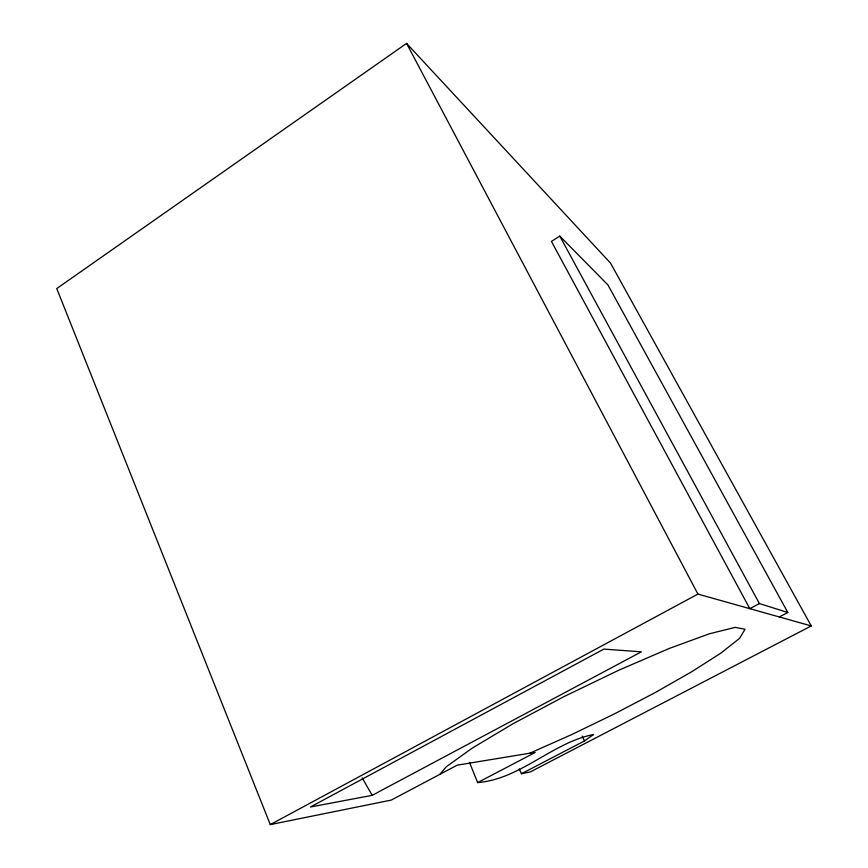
<?xml version="1.0" encoding="UTF-8"?>
<svg xmlns="http://www.w3.org/2000/svg" width="868" height="868" viewBox="0 0 868 868"><rect width="100%" height="100%" fill="white"/><g stroke="black" fill="none" stroke-linecap="round" stroke-linejoin="round"><path stroke-width="1.3" d="M439.892 774.332L446.293 766.748L472.279 748.086L512.966 723.76L563.896 696.646L618.417 670.378L669.076 648.526L709.406 633.77L735.239 627.369L745.059 629.267L739.536 638.392L720.798 653.159L691.633 671.799L655.047 692.653L613.969 714.125L571.263 734.773L529.784 753.207L457.186 765.164L391.251 800.09L270.284 824.6L56.745 288.567L406.571 43.4L610.562 263.145L811.255 625.936L530.272 771.934L521.451 773.724L519.216 768.896M521.451 773.724L584.511 740.914L593.582 734.502C552.102 742.672 520.659 779.128 477.628 782.6L469.621 762.701M787.808 612.493L607.882 284.867L559.773 236.096L551.43 241.402L749.811 608.663L759.413 603.575L787.808 612.493L779.301 616.953M270.284 824.6L697.926 594.081L811.255 625.936M372.188 795.338L641.365 651.835L603.868 649.09L310.408 807.001L372.188 795.338L362.184 777.869M477.628 782.6L535.133 752.502L529.784 753.207M559.773 236.096L759.413 603.575M406.571 43.4L697.926 594.081M582.168 736.064L584.511 740.914"/></g></svg>
